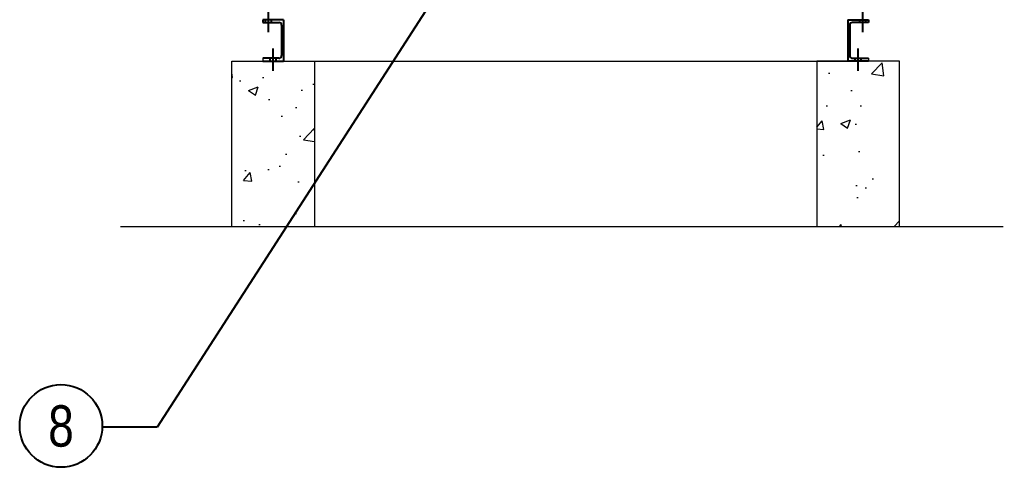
# Model space of a CAD drawing. Header units: millimetres. Extents: x 87724 to 117132, y 70018 to 90813.
# Drawn here: x 106266 to 109838, y 75977 to 77601 of the extents above; entities that cross this region are included whole.
import ezdxf
from ezdxf import colors
from ezdxf.entities.mleader import LeaderData, LeaderLine
from ezdxf.enums import TextEntityAlignment as Align
from ezdxf.math import Vec2, Vec3

# ---------------------------------------------------------------- set-up
doc = ezdxf.new("R2010")
doc.units = ezdxf.units.MM
doc.linetypes.add('CENTERX2', pattern=[4, 2.5, -0.5, 0.5, -0.5])
for name, color, linetype in [('냉각탑_dim', 1, 'Continuous'), ('냉각탑_text', 3, 'Continuous'), ('냉각탑_기초', 23, 'Continuous')]:
    doc.layers.add(name, color=color, linetype=linetype)
doc.styles.get("Standard").update_dxf_attribs({"font": 'arial.ttf'})

# ---------------------------------------------------------------- blocks, each defined once
blk = doc.blocks.new('SJMO 100 R')
at = {"color": 1, "linetype": 'CENTERX2', "ltscale": 50}
for p, q in [((107169.3, 77555.8), (107169.3, 77635.8)), ((109327.3, 77555.8), (109327.3, 77635.8)), ((107185.8, 77415.8), (107185.8, 77495.8)), ((109310.8, 77415.8), (109310.8, 77495.8))]:
    blk.add_line(p, q, dxfattribs=at)
at = {"color": 7, "lineweight": 25, "ltscale": 0.008333}
for p, q in [((107148.3, 77600.8), (107148.3, 77590.8)), ((109348.3, 77600.8), (109348.3, 77590.8))]:
    blk.add_line(p, q, dxfattribs=at)
at = {"color": 7, "lineweight": 25, "ltscale": 0.125}
for p, q in [((107223.3, 77600.8), (107148.3, 77600.8)), ((109273.3, 77600.8), (109348.3, 77600.8)), ((107148.3, 77450.8), (107223.3, 77450.8)), ((109348.3, 77450.8), (109273.3, 77450.8))]:
    blk.add_line(p, q, dxfattribs=at)
at = {"color": 7, "lineweight": 25, "ltscale": 0.05125}
for p, q in [((107148.3, 77590.8), (107206.8, 77590.8)), ((109348.3, 77590.8), (109289.8, 77590.8)), ((107206.8, 77460.8), (107148.3, 77460.8)), ((109289.8, 77460.8), (109348.3, 77460.8))]:
    blk.add_line(p, q, dxfattribs=at)
for p, q in [((107158.3, 77590.8), (107158.3, 77600.8)), ((107180.3, 77590.8), (107180.3, 77600.8)), ((109316.3, 77590.8), (109316.3, 77600.8)), ((109338.3, 77590.8), (109338.3, 77600.8)), ((107174.8, 77450.8), (107174.8, 77460.8)), ((107196.8, 77450.8), (107196.8, 77460.8)), ((109299.8, 77450.8), (109299.8, 77460.8)), ((109321.8, 77450.8), (109321.8, 77460.8))]:
    blk.add_line(p, q)
at = {"ltscale": 25}
for p, q in [((107223.3, 77600.8), (107223.3, 77450.8)), ((109273.3, 77600.8), (109273.3, 77450.8))]:
    blk.add_line(p, q, dxfattribs=at)
at = {"color": 0, "lineweight": 20}
blk.add_line((109273.3, 77600.7), (109273.3, 77600.9), dxfattribs=at)
at = {"color": 7, "lineweight": 25, "ltscale": 0.091667}
for p, q in [((107216.8, 77580.8), (107216.8, 77470.8)), ((109279.8, 77580.8), (109279.8, 77470.8))]:
    blk.add_line(p, q, dxfattribs=at)
at = {"color": 7, "lineweight": 15, "ltscale": 0.0625}
for p, q in [((107148.3, 77460.8), (107148.3, 77450.8)), ((109348.3, 77460.8), (109348.3, 77450.8))]:
    blk.add_line(p, q, dxfattribs=at)
at = {"lineweight": 5}
blk.add_line((107223.3, 77450.8), (109273.3, 77450.8), dxfattribs=at)
at = {"color": 7, "lineweight": 25}
for centre, start, end in [((107206.8, 77580.8), 0, 90), ((109289.8, 77580.8), 90, 180), ((107206.8, 77470.8), 270, 0), ((109289.8, 77470.8), 180, 270)]:
    blk.add_arc(centre, 10, start, end, dxfattribs=at)

msp = doc.modelspace()

# ---------------------------------------------------------------- hatches: boundary and pattern name
at = {"layer": '냉각탑_기초', "lineweight": 20, "ltscale": 30}
h = msp.add_hatch(dxfattribs=at)
h.set_pattern_fill('AR-CONC', color=256, scale=50, style=0)
h.set_pattern_definition([(50, (92407.26, 60909.5), (358.63, -31.376), [37.5, -412.5]), (355, (92407.26, 60909.5), (-69.3757, 376.096), [30, -330]), (100.4514, (92437.15, 60906.9), (289.2547, 344.72), [31.87, -350.571]), (46.1842, (92407.26, 61009.5), (533.6205, -82.7595), [56.25, -618.75]), (96.6356, (92451.73, 61002.6), (467.331, 487.059), [47.805, -525.856]), (351.1842, (92407.26, 61009.5), (467.331, 487.059), [45, -495]), (21, (92457.26, 60984.5), (298.4535, -201.3094), [37.5, -412.5]), (326, (92457.26, 60984.5), (121.6577, 362.575), [30, -330]), (71.4514, (92482.13, 60967.74), (420.1113, 161.265), [31.87, -350.571]), (37.5, (92407.26, 60909.51), (6.0799, 166.4469), [0, -326, 0, -335, 0, -331.25]), (7.5, (92407.26, 60909.51), (131.5348, 197.2059), [0, -191, 0, -318.5, 0, -126.25]), (327.5, (92295.76, 60909.51), (266.9112, -11.2774), [0, -125, 0, -390, 0, -517.5]), (317.5, (92245.76, 60909.51), (291.593, 50.0525), [0, -162.5, 0, -259, 0, -367.5])])
h.paths.add_polyline_path([(107335.8, 77450.8), (107035.8, 77450.8), (107035.8, 76850.8), (107335.8, 76850.8)])
h = msp.add_hatch(dxfattribs=at)
h.set_pattern_fill('AR-CONC', color=256, scale=50, style=0)
h.set_pattern_definition([(50, (92402.26, 60909.5), (358.63, -31.376), [37.5, -412.5]), (355, (92402.26, 60909.5), (-69.3757, 376.096), [30, -330]), (100.4514, (92432.15, 60906.9), (289.2547, 344.72), [31.87, -350.571]), (46.1842, (92402.26, 61009.5), (533.6205, -82.7595), [56.25, -618.75]), (96.6356, (92446.73, 61002.6), (467.331, 487.059), [47.805, -525.856]), (351.1842, (92402.26, 61009.5), (467.331, 487.059), [45, -495]), (21, (92452.26, 60984.5), (298.4535, -201.3094), [37.5, -412.5]), (326, (92452.26, 60984.5), (121.6577, 362.575), [30, -330]), (71.4514, (92477.13, 60967.74), (420.1113, 161.265), [31.87, -350.571]), (37.5, (92402.26, 60909.51), (6.0799, 166.4469), [0, -326, 0, -335, 0, -331.25]), (7.5, (92402.26, 60909.51), (131.5348, 197.2059), [0, -191, 0, -318.5, 0, -126.25]), (327.5, (92290.76, 60909.51), (266.9112, -11.2774), [0, -125, 0, -390, 0, -517.5]), (317.5, (92240.76, 60909.51), (291.593, 50.0525), [0, -162.5, 0, -259, 0, -367.5])])
h.paths.add_polyline_path([(109160.8, 77450.8), (109460.8, 77450.8), (109460.8, 76850.8), (109160.8, 76850.8)])

# ---------------------------------------------------------------- linework, layer by layer
at = {"layer": '냉각탑_dim', "linetype": 'ByBlock', "lineweight": -3}
msp.add_circle((106415.8, 76126.7), 150, dxfattribs=at)
at = {"layer": '냉각탑_기초', "lineweight": 20, "ltscale": 30}
msp.add_line((106632.5, 76850.8), (109837.6, 76850.8), dxfattribs=at)
for points in [[(107035.8, 76850.8), (107035.8, 77450.8), (107335.8, 77450.8), (107335.8, 76850.8)], [(109460.8, 76850.8), (109460.8, 77450.8), (109160.8, 77450.8), (109160.8, 76850.8)]]:
    msp.add_lwpolyline(points, dxfattribs=at)

# ---------------------------------------------------------------- block references
msp.add_blockref('SJMO 100 R', (0, 0))

# ---------------------------------------------------------------- texts
at = {"layer": '냉각탑_text', "width": 0.8}
msp.add_text('8', height=150, dxfattribs=at).set_placement((106415.8, 76126.7), align=Align.MIDDLE_CENTER)

# ---------------------------------------------------------------- leaders
at = {"layer": '냉각탑_dim', "lineweight": -3}
ml = msp.add_multileader_mtext('Standard', dxfattribs=at)
ml.set_content('')
ml.set_leader_properties(color=256)
ml.build(insert=Vec2(0, 0))
ml.multileader.update_dxf_attribs({"text_right_attachment_type": 6, "dogleg_length": 5, "arrow_head_size": 199.5, "scale": 30})
ctx = ml.context
ctx.base_point, ctx.scale, ctx.char_height, ctx.arrow_head_size, ctx.landing_gap_size, ctx.plane_origin = Vec3(106565.7, 76122), 30, 7.18, 199.5, 3.59, Vec3(108070.6, 76447.7)
ctx.right_attachment, ctx.text_align_type = 6, 2
notes = []
notes.append((ctx, [(0, (1, 1, 0), (106765.2, 76122), (-1, 0), 199.5, [(0, [(107940.5, 77944.6)], 0, [])])]))
ctx.mtext, ml.multileader.dxf.content_type = None, 0
for ctx, leaders in notes:
    for number, flags, end, landing, length, lines in leaders:
        leader = LeaderData()
        leader.index, (leader.has_last_leader_line, leader.has_dogleg_vector, leader.attachment_direction) = number, flags
        leader.last_leader_point, leader.dogleg_vector, leader.dogleg_length = Vec3(end), Vec3(landing), length
        for number, points, colour, breaks in lines:
            line = LeaderLine()
            line.index, line.vertices, line.color, line.breaks = number, Vec3.list(points), colors.encode_raw_color(colour), breaks
            leader.lines.append(line)
        ctx.leaders.append(leader)

doc.saveas('drawing.dxf')
